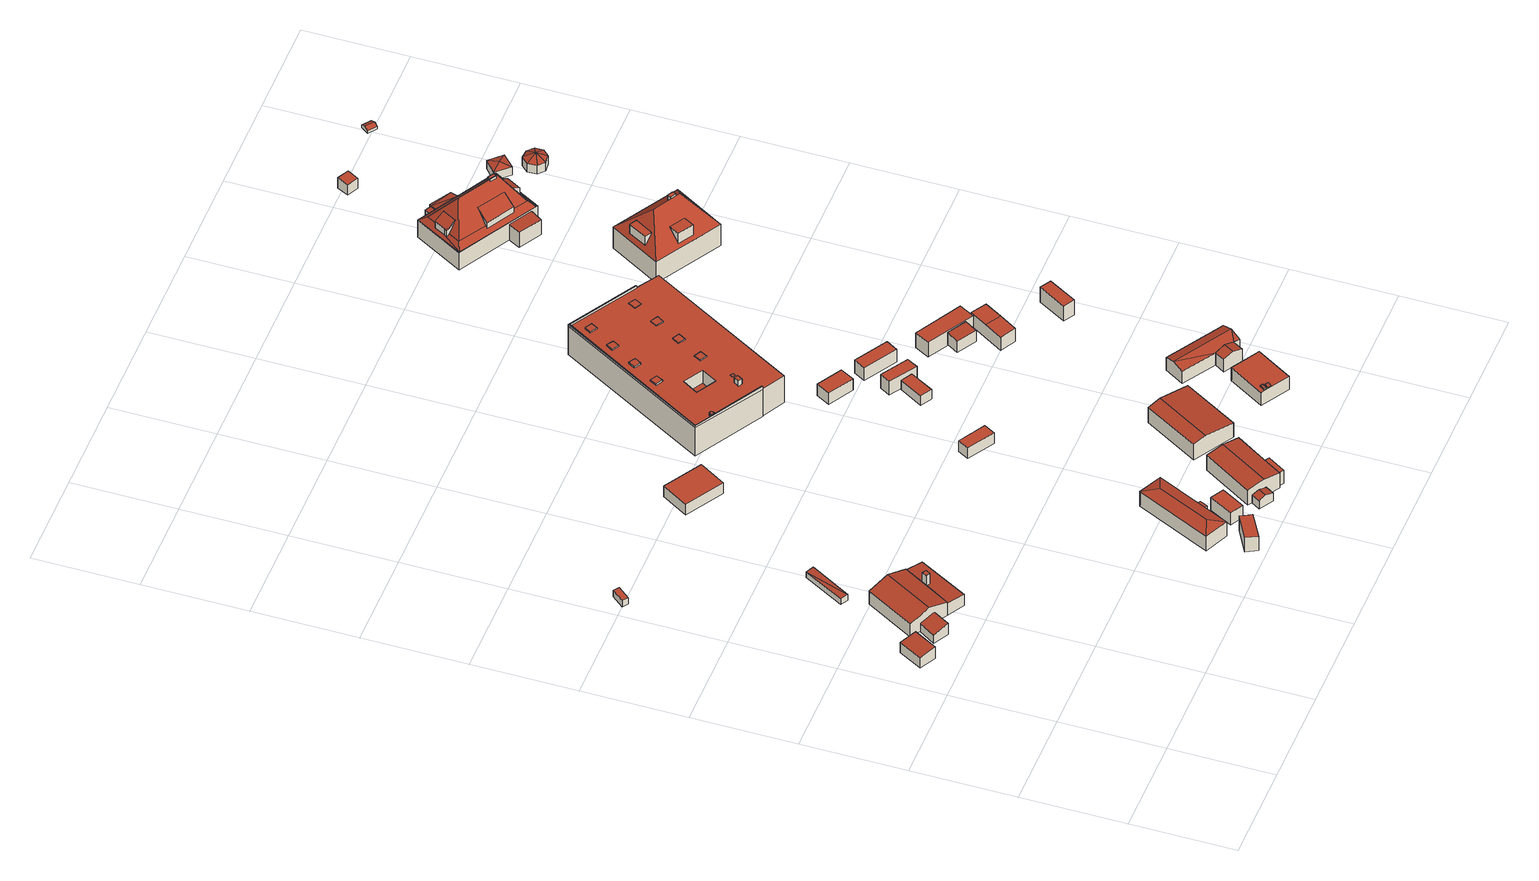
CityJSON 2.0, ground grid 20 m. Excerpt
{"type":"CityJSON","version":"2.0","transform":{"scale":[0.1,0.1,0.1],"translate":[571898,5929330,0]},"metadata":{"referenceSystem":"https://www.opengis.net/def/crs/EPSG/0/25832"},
"CityObjects":{
"building1":{"type":"Building","attributes":{"Grundfläche 2D":"18.492151","Grundhöhe NN":"2.724"},"geometry":[{"type":"Solid","lod":"3","boundaries":[[[[0,1,2,3]],[[4,5,3,2]],[[5,6,0,3]],[[6,7,1,0]],[[7,4,2,1]],[[7,6,5,4]]]],"semantics":{"surfaces":[{"type":"RoofSurface"},{"type":"WallSurface"},{"type":"GroundSurface"}],"values":[[0,1,1,1,1,2]]}}]},
"building2":{"type":"Building","attributes":{"Grundfläche 2D":"143.829873","Grundhöhe NN":"3.060"},"children":["building2-1"],"geometry":[{"type":"Solid","lod":"3","boundaries":[[[[8,9,10,11,12,13]],[[14,15,16,17,18]],[[16,19,20,21,17]],[[22,23,24,25]],[[10,9,15,14,18,12,11]],[[16,15,9,26,27,19]],[[20,19,27,28]],[[22,29,30,12,18,17,21,20,28,31,23]],[[24,23,31,32]],[[25,24,32,33]],[[22,25,33,29]],[[13,12,30,34]],[[8,13,34,35]],[[9,8,35,26]],[[32,31,28,27,26,35,34,30,29,33]]]],"semantics":{"surfaces":[{"type":"RoofSurface"},{"type":"WallSurface"},{"type":"GroundSurface"}],"values":[[0,0,0,0,1,1,1,1,1,1,1,1,1,1,2]]}}]},
"building2-1":{"type":"BuildingInstallation","parents":["building2"],"geometry":[{"type":"MultiSurface","lod":"3","boundaries":[[[36,37,38,39]],[[37,36,10,11,14]],[[40,38,37,14,11]],[[40,41,39,38]],[[10,36,39,41]]],"semantics":{"surfaces":[{"type":"RoofSurface"},{"type":"WallSurface"}],"values":[0,1,1,1,1]}}]},
"building3":{"type":"Building","attributes":{"Grundfläche 2D":"3.816837","Grundhöhe NN":"1.789"},"geometry":[{"type":"Solid","lod":"3","boundaries":[[[[42,43,44,45]],[[46,47,45,44]],[[47,48,42,45]],[[48,49,43,42]],[[49,46,44,43]],[[49,48,47,46]]]],"semantics":{"surfaces":[{"type":"RoofSurface"},{"type":"WallSurface"},{"type":"GroundSurface"}],"values":[[0,1,1,1,1,2]]}}]},
"building4":{"type":"Building","attributes":{"Grundfläche 2D":"14.133540","Grundhöhe NN":"2.600"},"geometry":[{"type":"Solid","lod":"3","boundaries":[[[[50,51,52]],[[50,52,53]],[[54,55,52,51]],[[55,56,53,52]],[[56,57,50,53]],[[57,54,51,50]],[[57,56,55,54]]]],"semantics":{"surfaces":[{"type":"RoofSurface"},{"type":"WallSurface"},{"type":"GroundSurface"}],"values":[[0,0,1,1,1,1,2]]}}]},
"building5":{"type":"Building","attributes":{"Grundfläche 2D":"13.114057","Grundhöhe NN":"3.049"},"geometry":[{"type":"Solid","lod":"3","boundaries":[[[[58,59,60,61]],[[62,63,61,60]],[[63,64,58,61]],[[64,65,59,58]],[[65,62,60,59]],[[65,64,63,62]]]],"semantics":{"surfaces":[{"type":"RoofSurface"},{"type":"WallSurface"},{"type":"GroundSurface"}],"values":[[0,1,1,1,1,2]]}}]},
"building6":{"type":"Building","attributes":{"Grundfläche 2D":"79.598270","Grundhöhe NN":"3.140"},"geometry":[{"type":"Solid","lod":"3","boundaries":[[[[66,67,68,69,70]],[[70,69,71]],[[72,68,67]],[[71,69,68,72]],[[67,66,70,73,74]],[[72,67,74,75]],[[71,72,75,76]],[[70,71,76,73]],[[74,73,76,75]]]],"semantics":{"surfaces":[{"type":"RoofSurface"},{"type":"WallSurface"},{"type":"GroundSurface"}],"values":[[0,0,0,0,1,1,1,1,2]]}}]},
"building7":{"type":"Building","attributes":{"Grundfläche 2D":"1.136634","Grundhöhe NN":"2.821"},"geometry":[{"type":"Solid","lod":"3","boundaries":[[[[77,78,79,80]],[[81,82,80,79]],[[82,83,77,80]],[[83,84,78,77]],[[84,81,79,78]],[[84,83,82,81]]]],"semantics":{"surfaces":[{"type":"RoofSurface"},{"type":"WallSurface"},{"type":"GroundSurface"}],"values":[[0,1,1,1,1,2]]}}]},
"building8":{"type":"Building","attributes":{"Grundfläche 2D":"14.266078","Grundhöhe NN":"3.125"},"geometry":[{"type":"Solid","lod":"3","boundaries":[[[[85,86,87,88]],[[89,90,88,87]],[[90,91,85,88]],[[91,92,86,85]],[[92,89,87,86]],[[92,91,90,89]]]],"semantics":{"surfaces":[{"type":"RoofSurface"},{"type":"WallSurface"},{"type":"GroundSurface"}],"values":[[0,1,1,1,1,2]]}}]},
"building9":{"type":"Building","attributes":{"Grundfläche 2D":"49.922436","Grundhöhe NN":"2.267"},"geometry":[{"type":"Solid","lod":"3","boundaries":[[[[93,94,95,96]],[[97,98,96,95]],[[98,99,93,96]],[[99,100,94,93]],[[100,97,95,94]],[[100,99,98,97]]]],"semantics":{"surfaces":[{"type":"RoofSurface"},{"type":"WallSurface"},{"type":"GroundSurface"}],"values":[[0,1,1,1,1,2]]}}]},
"building10":{"type":"Building","attributes":{"Grundfläche 2D":"6.022976","Grundhöhe NN":"2.709"},"geometry":[{"type":"Solid","lod":"3","boundaries":[[[[101,102,103,104,105]],[[106,101,105,107]],[[107,105,104,103,108,109]],[[106,107,109,110]],[[102,101,106,110,111]],[[103,102,111,108]],[[109,108,111,110]]]],"semantics":{"surfaces":[{"type":"RoofSurface"},{"type":"WallSurface"},{"type":"GroundSurface"}],"values":[[0,0,1,1,1,1,2]]}}]},
"building11":{"type":"Building","attributes":{"Grundfläche 2D":"79.071312","Grundhöhe NN":"2.668"},"geometry":[{"type":"Solid","lod":"3","boundaries":[[[[112,113,114,115,116]],[[117,118,119,112,116]],[[114,113,120,121]],[[117,116,115,114,121,122]],[[119,118,117,122,123]],[[120,113,112,119,123]],[[122,121,120,123]]]],"semantics":{"surfaces":[{"type":"RoofSurface"},{"type":"WallSurface"},{"type":"GroundSurface"}],"values":[[0,0,1,1,1,1,2]]}}]},
"building12":{"type":"Building","attributes":{"Grundfläche 2D":"5.246067","Grundhöhe NN":"2.608"},"geometry":[{"type":"Solid","lod":"3","boundaries":[[[[124,125,126,127]],[[128,129,127,126]],[[129,130,124,127]],[[130,131,125,124]],[[131,128,126,125]],[[131,130,129,128]]]],"semantics":{"surfaces":[{"type":"RoofSurface"},{"type":"WallSurface"},{"type":"GroundSurface"}],"values":[[0,1,1,1,1,2]]}}]},
"building13":{"type":"Building","attributes":{"Grundfläche 2D":"14.558885","Grundhöhe NN":"3.176"},"geometry":[{"type":"Solid","lod":"3","boundaries":[[[[132,133,134,135]],[[136,137,135,134]],[[137,138,132,135]],[[138,139,133,132]],[[139,136,134,133]],[[139,138,137,136]]]],"semantics":{"surfaces":[{"type":"RoofSurface"},{"type":"WallSurface"},{"type":"GroundSurface"}],"values":[[0,1,1,1,1,2]]}}]},
"building14":{"type":"Building","attributes":{"Grundfläche 2D":"107.879489","Grundhöhe NN":"2.990"},"geometry":[{"type":"Solid","lod":"3","boundaries":[[[[140,141,142,143]],[[144,141,140,145]],[[143,142,146,147]],[[145,140,143,147,148]],[[144,145,148,149]],[[146,142,141,144,149]],[[147,146,149,148]]]],"semantics":{"surfaces":[{"type":"RoofSurface"},{"type":"WallSurface"},{"type":"GroundSurface"}],"values":[[0,0,1,1,1,1,2]]}}]},
"building15":{"type":"Building","attributes":{"Grundfläche 2D":"12.795015","Grundhöhe NN":"3.209"},"geometry":[{"type":"Solid","lod":"3","boundaries":[[[[150,151,152,153]],[[154,155,153,152]],[[155,156,150,153]],[[156,157,151,150]],[[157,154,152,151]],[[157,156,155,154]]]],"semantics":{"surfaces":[{"type":"RoofSurface"},{"type":"WallSurface"},{"type":"GroundSurface"}],"values":[[0,1,1,1,1,2]]}}]},
"building16":{"type":"Building","attributes":{"Grundfläche 2D":"16.477780","Grundhöhe NN":"2.097"},"geometry":[{"type":"Solid","lod":"3","boundaries":[[[[158,159,160,161]],[[162,163,161,160]],[[163,164,158,161]],[[164,165,159,158]],[[165,162,160,159]],[[165,164,163,162]]]],"semantics":{"surfaces":[{"type":"RoofSurface"},{"type":"WallSurface"},{"type":"GroundSurface"}],"values":[[0,1,1,1,1,2]]}}]},
"building17":{"type":"Building","attributes":{"Grundfläche 2D":"14.448608","Grundhöhe NN":"3.056"},"geometry":[{"type":"Solid","lod":"3","boundaries":[[[[166,167,168,169]],[[170,171,169,168]],[[171,172,166,169]],[[172,173,167,166]],[[173,170,168,167]],[[173,172,171,170]]]],"semantics":{"surfaces":[{"type":"RoofSurface"},{"type":"WallSurface"},{"type":"GroundSurface"}],"values":[[0,1,1,1,1,2]]}}]},
"building18":{"type":"Building","attributes":{"Grundfläche 2D":"681.599289","Grundhöhe NN":"2.064"},"children":["building18-1","building18-2","building18-3","building18-4","building18-5","building18-6","building18-7","building18-8","building18-9","building18-10","building18-11"],"geometry":[{"type":"Solid","lod":"3","boundaries":[[[[174,175,176,177,178]],[[179,180,177,176,181,182,183,184]],[[185,186,187,188,189,190,191,192,193,194],[195,196,197,198]],[[199,200,201,202]],[[199,198,197,200]],[[200,197,196,201]],[[202,195,198,199]],[[196,195,202,201]],[[203,204,176,175]],[[204,205,181,176]],[[205,206,182,181]],[[206,193,192,183,182]],[[184,183,192,191]],[[191,190,189,180,179,184]],[[177,180,189,188]],[[178,177,188,187]],[[187,186,203,175,174,178]],[[203,186,207,208]],[[204,203,208,209]],[[205,204,209,210]],[[206,205,210,211]],[[193,206,211,212]],[[194,193,212,213]],[[185,194,213,214]],[[186,185,214,207]],[[214,213,212,211,210,209,208,207]]]],"semantics":{"surfaces":[{"type":"RoofSurface"},{"type":"WallSurface"},{"type":"GroundSurface"}],"values":[[0,0,0,0,1,1,1,1,1,1,1,1,1,1,1,1,1,1,1,1,1,1,1,1,1,2]]}}]},
"building18-1":{"type":"BuildingInstallation","parents":["building18"],"geometry":[{"type":"MultiSurface","lod":"3","boundaries":[[[215,216,217,218]],[[217,216,219,220]],[[218,217,220,221]],[[215,218,221,222]],[[216,215,222,219]]],"semantics":{"surfaces":[{"type":"RoofSurface"},{"type":"WallSurface"}],"values":[0,1,1,1,1]}}]},
"building18-2":{"type":"BuildingInstallation","parents":["building18"],"geometry":[{"type":"MultiSurface","lod":"3","boundaries":[[[223,224,225,226]],[[226,225,227,228]],[[223,226,228,229]],[[224,223,229,230]],[[225,224,230,227]]],"semantics":{"surfaces":[{"type":"RoofSurface"},{"type":"WallSurface"}],"values":[0,1,1,1,1]}}]},
"building18-3":{"type":"BuildingInstallation","parents":["building18"],"geometry":[{"type":"MultiSurface","lod":"3","boundaries":[[[231,232,233,234]],[[234,233,235,236]],[[231,234,236,237]],[[232,231,237,238]],[[233,232,238,235]]],"semantics":{"surfaces":[{"type":"RoofSurface"},{"type":"WallSurface"}],"values":[0,1,1,1,1]}}]},
"building18-4":{"type":"BuildingInstallation","parents":["building18"],"geometry":[{"type":"MultiSurface","lod":"3","boundaries":[[[239,240,241,242]],[[243,244,242,241]],[[239,242,244,245]],[[245,246,240,239]],[[241,240,246,243]]],"semantics":{"surfaces":[{"type":"RoofSurface"},{"type":"WallSurface"}],"values":[0,1,1,1,1]}}]},
"building18-5":{"type":"BuildingInstallation","parents":["building18"],"geometry":[{"type":"MultiSurface","lod":"3","boundaries":[[[247,248,249,250]],[[250,249,251,252]],[[247,250,252,253]],[[248,247,253,254]],[[249,248,254,251]]],"semantics":{"surfaces":[{"type":"RoofSurface"},{"type":"WallSurface"}],"values":[0,1,1,1,1]}}]},
"building18-6":{"type":"BuildingInstallation","parents":["building18"],"geometry":[{"type":"MultiSurface","lod":"3","boundaries":[[[255,256,257,258]],[[259,260,258,257]],[[255,258,260,261]],[[256,255,261,262]],[[262,259,257,256]]],"semantics":{"surfaces":[{"type":"RoofSurface"},{"type":"WallSurface"}],"values":[0,1,1,1,1]}}]},
"building18-7":{"type":"BuildingInstallation","parents":["building18"],"geometry":[{"type":"MultiSurface","lod":"3","boundaries":[[[263,264,265,266]],[[267,268,266,265]],[[263,266,268,269]],[[264,263,269,270]],[[270,267,265,264]]],"semantics":{"surfaces":[{"type":"RoofSurface"},{"type":"WallSurface"}],"values":[0,1,1,1,1]}}]},
"building18-8":{"type":"BuildingInstallation","parents":["building18"],"geometry":[{"type":"MultiSurface","lod":"3","boundaries":[[[271,272,273,274]],[[275,276,274,273]],[[276,277,271,274]],[[272,271,277,278]],[[273,272,278,275]]],"semantics":{"surfaces":[{"type":"RoofSurface"},{"type":"WallSurface"}],"values":[0,1,1,1,1]}}]},
"building18-9":{"type":"BuildingInstallation","parents":["building18"],"geometry":[{"type":"MultiSurface","lod":"3","boundaries":[[[279,280,281,282,283,284,285,286,287,288,289,290,291,292,293,294,295,296,297,298,299,300,301,302,303,304,305,306,307,308]],[[309,310,282,281]],[[310,311,283,282]],[[311,312,284,283]],[[313,309,281,280]],[[312,314,285,284]],[[314,315,286,285]],[[315,316,287,286]],[[316,317,288,287]],[[317,318,289,288]],[[318,190,290,289]],[[190,191,291,290]],[[191,319,292,291]],[[319,320,293,292]],[[320,321,294,293]],[[321,322,295,294]],[[322,323,296,295]],[[323,324,297,296]],[[324,325,298,297]],[[325,326,299,298]],[[300,299,326,327]],[[327,328,301,300]],[[328,329,302,301]],[[329,330,303,302]],[[330,331,304,303]],[[331,332,305,304]],[[332,333,334,307,306,305]],[[334,335,308,307]],[[335,336,279,308]],[[336,313,280,279]]],"semantics":{"surfaces":[{"type":"RoofSurface"},{"type":"WallSurface"}],"values":[0,1,1,1,1,1,1,1,1,1,1,1,1,1,1,1,1,1,1,1,1,1,1,1,1,1,1,1,1,1]}}]},
"building18-10":{"type":"BuildingInstallation","parents":["building18"],"geometry":[{"type":"MultiSurface","lod":"3","boundaries":[[[337,338,339,340]],[[341,342,340,339]],[[337,340,342,343]],[[343,344,338,337]],[[339,338,344,341]]],"semantics":{"surfaces":[{"type":"RoofSurface"},{"type":"WallSurface"}],"values":[0,1,1,1,1]}}]},
"building18-11":{"type":"BuildingInstallation","parents":["building18"],"geometry":[{"type":"MultiSurface","lod":"3","boundaries":[[[345,346,347,348]],[[348,347,349,350]],[[345,348,350,351]],[[346,345,351,352]],[[347,346,352,349]]],"semantics":{"surfaces":[{"type":"RoofSurface"},{"type":"WallSurface"}],"values":[0,1,1,1,1]}}]},
"building19":{"type":"Building","attributes":{"Grundfläche 2D":"49.912224","Grundhöhe NN":"2.804"},"children":["building19-1","building19-2"],"geometry":[{"type":"Solid","lod":"3","boundaries":[[[[353,354,355,356,357]],[[354,353,358,359]],[[355,354,359,360]],[[357,356,355,360,361]],[[353,357,361,358]],[[360,359,358,361]]]],"semantics":{"surfaces":[{"type":"RoofSurface"},{"type":"WallSurface"},{"type":"GroundSurface"}],"values":[[0,1,1,1,1,2]]}}]},
"building19-1":{"type":"BuildingInstallation","parents":["building19"],"geometry":[{"type":"MultiSurface","lod":"3","boundaries":[[[362,363,364,365]],[[366,367,365,364]],[[362,365,367,368]],[[368,369,363,362]],[[364,363,369,366]]],"semantics":{"surfaces":[{"type":"RoofSurface"},{"type":"WallSurface"}],"values":[0,1,1,1,1]}}]},
"building19-2":{"type":"BuildingInstallation","parents":["building19"],"geometry":[{"type":"MultiSurface","lod":"3","boundaries":[[[370,371,372,373]],[[373,372,374,375]],[[370,373,375,376]],[[371,370,376,377]],[[372,371,377,374]]],"semantics":{"surfaces":[{"type":"RoofSurface"},{"type":"WallSurface"}],"values":[0,1,1,1,1]}}]},
"building20":{"type":"Building","attributes":{"Grundfläche 2D":"18.301000","Grundhöhe NN":"1.899"},"geometry":[{"type":"Solid","lod":"3","boundaries":[[[[378,379,380,381]],[[382,383,381,380]],[[383,384,378,381]],[[384,385,379,378]],[[385,382,380,379]],[[385,384,383,382]]]],"semantics":{"surfaces":[{"type":"RoofSurface"},{"type":"WallSurface"},{"type":"GroundSurface"}],"values":[[0,1,1,1,1,2]]}}]},
"building21":{"type":"Building","attributes":{"Grundfläche 2D":"9.347459","Grundhöhe NN":"2.866"},"geometry":[{"type":"Solid","lod":"3","boundaries":[[[[386,387,388,389,390]],[[391,386,390,392]],[[392,390,389,393,394]],[[391,392,394,395]],[[387,386,391,395,396]],[[389,388,387,396,397,393]],[[395,394,393,397,396]]]],"semantics":{"surfaces":[{"type":"RoofSurface"},{"type":"WallSurface"},{"type":"GroundSurface"}],"values":[[0,0,1,1,1,1,2]]}}]},
"building22":{"type":"Building","attributes":{"Grundfläche 2D":"55.657247","Grundhöhe NN":"2.882"},"geometry":[{"type":"Solid","lod":"3","boundaries":[[[[392,389,398,399]],[[399,400,392]],[[388,401,389]],[[401,398,389]],[[398,402,403,399]],[[389,392,394,393]],[[392,400,404,394]],[[388,389,393,397]],[[401,388,397,405]],[[402,398,401,405,406]],[[403,402,406,407]],[[400,399,403,407,404]],[[407,406,405,397,393,394,404]]]],"semantics":{"surfaces":[{"type":"RoofSurface"},{"type":"WallSurface"},{"type":"GroundSurface"}],"values":[[0,0,0,0,0,1,1,1,1,1,1,1,2]]}}]},
"building23":{"type":"Building","attributes":{"Grundfläche 2D":"11.204566","Grundhöhe NN":"3.438"},"geometry":[{"type":"Solid","lod":"3","boundaries":[[[[408,409,410,411]],[[412,413,411,410]],[[413,414,408,411]],[[414,415,409,408]],[[415,412,410,409]],[[415,414,413,412]]]],"semantics":{"surfaces":[{"type":"RoofSurface"},{"type":"WallSurface"},{"type":"GroundSurface"}],"values":[[0,1,1,1,1,2]]}}]},
"building24":{"type":"Building","attributes":{"Grundfläche 2D":"33.705522","Grundhöhe NN":"3.115"},"geometry":[{"type":"Solid","lod":"3","boundaries":[[[[416,417,418,419]],[[416,419,420,421]],[[417,416,421,422]],[[418,417,422,423]],[[419,418,423,420]],[[422,421,420,423]]]],"semantics":{"surfaces":[{"type":"RoofSurface"},{"type":"WallSurface"},{"type":"GroundSurface"}],"values":[[0,1,1,1,1,2]]}}]},
"building25":{"type":"Building","attributes":{"Grundfläche 2D":"26.715827","Grundhöhe NN":"3.356"},"geometry":[{"type":"Solid","lod":"3","boundaries":[[[[424,425,426,427]],[[428,425,424,429]],[[427,426,430,431]],[[429,424,427,431,432]],[[428,429,432,433]],[[430,426,425,428,433]],[[432,431,430,433]]]],"semantics":{"surfaces":[{"type":"RoofSurface"},{"type":"WallSurface"},{"type":"GroundSurface"}],"values":[[0,0,1,1,1,1,2]]}}]},
"building26":{"type":"Building","attributes":{"Grundfläche 2D":"14.806422","Grundhöhe NN":"3.144"},"geometry":[{"type":"Solid","lod":"3","boundaries":[[[[434,435,436,437]],[[438,439,437,436]],[[439,440,434,437]],[[440,441,435,434]],[[441,438,436,435]],[[441,440,439,438]]]],"semantics":{"surfaces":[{"type":"RoofSurface"},{"type":"WallSurface"},{"type":"GroundSurface"}],"values":[[0,1,1,1,1,2]]}}]},
"building27":{"type":"Building","attributes":{"Grundfläche 2D":"166.102544","Grundhöhe NN":"0.465"},"children":["building27-1","building27-2","building27-3","building27-4","building27-5"],"geometry":[{"type":"Solid","lod":"3","boundaries":[[[[442,443,444]],[[445,446,447,448,444,443,449]],[[449,443,442,450,445]],[[446,445,450]],[[442,444,451,452]],[[450,442,452,453]],[[446,450,453,454]],[[444,448,447,446,454,451]],[[454,453,452,451]]]],"semantics":{"surfaces":[{"type":"RoofSurface"},{"type":"WallSurface"},{"type":"GroundSurface"}],"values":[[0,0,0,0,1,1,1,1,2]]}}]},
"building27-1":{"type":"BuildingInstallation","parents":["building27"],"geometry":[{"type":"MultiSurface","lod":"3","boundaries":[[[455,456,457,458]],[[457,456,459,460]],[[458,457,460,461]],[[455,458,461,462]],[[456,455,462,459]]],"semantics":{"surfaces":[{"type":"RoofSurface"},{"type":"WallSurface"}],"values":[0,1,1,1,1]}}]},
"building27-2":{"type":"BuildingInstallation","parents":["building27"],"geometry":[{"type":"MultiSurface","lod":"3","boundaries":[[[463,464,465,466]],[[465,464,467]],[[463,466,468]],[[464,463,468,467]]],"semantics":{"surfaces":[{"type":"RoofSurface"},{"type":"WallSurface"}],"values":[0,1,1,1]}}]},
"building27-3":{"type":"BuildingInstallation","parents":["building27"],"geometry":[{"type":"MultiSurface","lod":"3","boundaries":[[[469,470,471,472,473,474]],[[473,472,475]],[[471,470,476]],[[476,477,475,472,471]]],"semantics":{"surfaces":[{"type":"RoofSurface"},{"type":"WallSurface"}],"values":[0,1,1,1]}}]},
"building27-4":{"type":"BuildingInstallation","parents":["building27"],"geometry":[{"type":"MultiSurface","lod":"3","boundaries":[[[478,479,480,481]],[[482,483,480,479]],[[483,484,481,480]],[[484,485,478,481]],[[485,482,479,478]]],"semantics":{"surfaces":[{"type":"RoofSurface"},{"type":"WallSurface"}],"values":[0,1,1,1,1]}}]},
"building27-5":{"type":"BuildingInstallation","parents":["building27"],"geometry":[{"type":"MultiSurface","lod":"3","boundaries":[[[486,487,488,489,490]],[[491,492,488,487]],[[493,489,488,492,494]],[[493,495,490,489]],[[487,486,490,495,496,491]]],"semantics":{"surfaces":[{"type":"RoofSurface"},{"type":"WallSurface"}],"values":[0,1,1,1,1]}}]},
"building28":{"type":"Building","attributes":{"Grundfläche 2D":"218.446889","Grundhöhe NN":"0.763"},"children":["building28-1","building28-2","building28-3"],"geometry":[{"type":"Solid","lod":"3","boundaries":[[[[497,498,499,500]],[[501,502,503,504],[505,506,507,508]],[[509,507,506,510]],[[511,512,508,507,509,513]],[[514,515,516,510,506,505]],[[515,514,505,517]],[[518,519,520,517,505,508,512,521]],[[522,523,524,525,509,510]],[[509,525,512,511,513]],[[517,522,510,516,515]],[[497,500,521,512,525,524,523,522,517,520]],[[526,527,528,529]],[[530,531,532]],[[533,534,532,531]],[[531,535,533]],[[534,536,532]],[[537,538,539,540]],[[541,535,531]],[[518,499,498,519]],[[500,499,518,521]],[[498,497,520,519]],[[502,501,542,543]],[[544,526,529,545,546,503,502,543]],[[504,503,546,547]],[[535,541,537,540,548,542,501,534]],[[549,536,534,501,504,547]],[[534,533,535]],[[550,527,526,544]],[[528,527,550,551]],[[551,545,529,528]],[[552,532,536,549]],[[530,532,552,553]],[[538,537,541,531,530,553,554]],[[539,538,554,555]],[[555,548,540,539]],[[551,550,544,543,542,548,555,554,553,552,549,547,546,545]]]],"semantics":{"surfaces":[{"type":"RoofSurface"},{"type":"WallSurface"},{"type":"GroundSurface"}],"values":[[0,0,0,0,0,0,0,0,0,0,0,0,0,0,0,0,0,1,1,1,1,1,1,1,1,1,1,1,1,1,1,1,1,1,1,2]]}}]},
"building28-1":{"type":"BuildingInstallation","parents":["building28"],"geometry":[{"type":"MultiSurface","lod":"3","boundaries":[[[556,557,558,559,560,561]],[[562,561,560]],[[563,514,560,559]],[[514,564,562,560]],[[556,561,562,564,515]],[[563,559,558,516,565]]],"semantics":{"surfaces":[{"type":"RoofSurface"},{"type":"WallSurface"}],"values":[0,0,1,1,1,1]}}]},
"building28-2":{"type":"BuildingInstallation","parents":["building28"],"geometry":[{"type":"MultiSurface","lod":"3","boundaries":[[[566,567,568,569,570,571]],[[566,572,573,567]],[[573,524,574,569,568,567]],[[570,569,574,575]],[[575,523,572,566,571,570]]],"semantics":{"surfaces":[{"type":"RoofSurface"},{"type":"WallSurface"}],"values":[0,1,1,1,1]}}]},
"building28-3":{"type":"BuildingInstallation","parents":["building28"],"geometry":[{"type":"MultiSurface","lod":"3","boundaries":[[[576,577,578,579,580,581,582]],[[578,577,576,583,513]],[[582,581,580,511,584]],[[576,582,584,583]]],"semantics":{"surfaces":[{"type":"RoofSurface"},{"type":"WallSurface"}],"values":[0,1,1,1]}}]},
"building29":{"type":"Building","attributes":{"Grundfläche 2D":"6.101240","Grundhöhe NN":"0.314"},"geometry":[{"type":"Solid","lod":"3","boundaries":[[[[585,586,587,588]],[[589,590,588,587]],[[590,591,585,588]],[[591,592,586,585]],[[592,589,587,586]],[[592,591,590,589]]]],"semantics":{"surfaces":[{"type":"RoofSurface"},{"type":"WallSurface"},{"type":"GroundSurface"}],"values":[[0,1,1,1,1,2]]}}]},
"building30":{"type":"Building","attributes":{"Grundfläche 2D":"11.346273","Grundhöhe NN":"0.229"},"geometry":[{"type":"Solid","lod":"3","boundaries":[[[[593,594,595]],[[593,596,594]],[[593,595,597]],[[593,597,596]],[[598,599,595,594]],[[599,600,597,595]],[[600,601,596,597]],[[601,598,594,596]],[[601,600,599,598]]]],"semantics":{"surfaces":[{"type":"RoofSurface"},{"type":"WallSurface"},{"type":"GroundSurface"}],"values":[[0,0,0,0,1,1,1,1,2]]}}]},
"building31":{"type":"Building","attributes":{"Grundfläche 2D":"13.930911","Grundhöhe NN":"0.116"},"geometry":[{"type":"Solid","lod":"3","boundaries":[[[[602,603,604]],[[604,603,605]],[[606,603,602]],[[607,603,606]],[[608,603,607]],[[609,603,608]],[[610,603,609]],[[605,603,610]],[[602,604,611,612]],[[606,602,612,613]],[[607,606,613,614]],[[608,607,614,615]],[[609,608,615,616]],[[610,609,616,617]],[[604,605,618,611]],[[605,610,617,618]],[[617,616,615,614,613,612,611,618]]]],"semantics":{"surfaces":[{"type":"RoofSurface"},{"type":"WallSurface"},{"type":"GroundSurface"}],"values":[[0,0,0,0,0,0,0,0,1,1,1,1,1,1,1,1,2]]}}]},
"building32":{"type":"Building","attributes":{"Grundfläche 2D":"3.693169","Grundhöhe NN":"0.498"},"geometry":[{"type":"Solid","lod":"3","boundaries":[[[[619,620,621,622]],[[623,619,622,624]],[[624,622,621,625,626]],[[623,624,626,627]],[[620,619,623,627,628]],[[621,620,628,625]],[[626,625,628,627]]]],"semantics":{"surfaces":[{"type":"RoofSurface"},{"type":"WallSurface"},{"type":"GroundSurface"}],"values":[[0,0,1,1,1,1,2]]}}]}
},
"vertices":[
[24,458,51],[55,441,54],[80,486,54],[49,503,51],[80,486,27],[49,503,27],[24,458,27],[55,441,27],
[245,532,57],[214,551,60],[193,514,60],[188,505,60],[159,456,60],[192,437,57],[188,505,62],[214,551,62],[178,571,75],[124,477,75],[159,456,62],[142,592,62],[87,498,62],[106,487,68],[134,471,57],[106,487,50],[86,455,50],[115,439,57],[214,551,31],[142,592,31],[87,498,31],[134,471,31],[159,456,31],[106,487,31],[86,455,31],[115,439,31],[192,437,31],[245,532,31],
[193,514,84],[188,505,84],[196,501,84],[201,509,84],[196,501,59],[201,509,59],
[7,995,33],[17,987,33],[36,1010,33],[26,1018,33],[36,1010,18],[26,1018,18],[7,995,18],[17,987,18],
[143,632,40],[187,710,41],[174,718,39],[129,640,39],[187,710,26],[174,718,26],[129,640,26],[143,632,26],
[480,27,64],[491,6,64],[539,33,64],[528,54,64],[539,33,30],[528,54,30],[480,27,30],[491,6,30],
[535,133,65],[573,214,65],[540,202,72],[493,101,72],[506,69,65],[460,90,65],[528,235,65],[506,69,31],[573,214,31],[528,235,31],[460,90,31],
[542,130,62],[535,133,62],[529,118,62],[535,115,62],[529,118,28],[535,115,28],[542,130,28],[535,133,28],
[559,59,60],[584,103,60],[559,117,60],[534,72,60],[559,117,31],[534,72,31],[559,59,31],[584,103,31],
[327,923,48],[358,974,48],[286,1017,48],[255,966,48],[286,1017,23],[255,966,23],[327,923,23],[358,974,23],
[606,33,50],[619,24,46],[629,41,46],[625,43,47],[616,49,50],[593,41,46],[603,57,46],[629,41,27],[603,57,27],[593,41,27],[619,24,27],
[684,139,67],[655,158,62],[595,62,62],[616,49,66],[625,43,67],[654,25,62],[678,63,62],[714,121,62],[655,158,27],[595,62,27],[654,25,27],[714,121,27],
[668,22,57],[689,56,57],[678,63,57],[657,29,57],[678,63,26],[657,29,26],[668,22,26],[689,56,26],
[591,523,57],[603,544,57],[552,574,57],[540,553,57],[552,574,32],[540,553,32],[591,523,32],[603,544,32],
[753,277,72],[691,173,72],[745,141,63],[807,246,63],[668,186,66],[730,291,66],[745,141,30],[807,246,30],[730,291,30],[668,186,30],
[639,673,54],[660,661,54],[686,706,54],[665,718,54],[686,706,32],[665,718,32],[639,673,32],[660,661,32],
[614,853,48],[600,827,48],[648,800,47],[662,826,47],[648,800,21],[662,826,21],[614,853,21],[600,827,21],
[658,753,63],[646,733,63],[698,701,62],[710,722,62],[698,701,31],[710,722,31],[658,753,31],[646,733,31],
[701,1214,89],[702,1215,89],[569,1291,91],[570,1288,91],[701,1213,89],[439,981,91],[404,1001,91],[402,1001,91],[534,924,91],[535,926,91],[440,981,91],[745,1188,83],[701,1214,84],[701,1213,84],[570,1288,88],[404,1001,88],[439,981,87],[440,981,87],[535,926,84],[535,925,84],[579,901,83],[487,1028,87],[505,1058,87],[543,1037,86],[525,1007,86],[525,1007,56],[543,1037,56],[505,1058,56],[487,1028,56],[702,1215,84],[569,1291,88],[402,1001,88],[534,924,84],[701,1214,21],[702,1215,21],[569,1291,21],[402,1001,21],[534,924,21],[535,925,21],[579,901,21],[745,1188,21],
[572,1261,91],[565,1249,91],[578,1241,91],[585,1254,91],[565,1249,88],[578,1241,88],[585,1254,88],[572,1261,88],
[545,983,86],[550,980,86],[553,985,86],[548,988,86],[553,985,85],[548,988,85],[545,983,85],[550,980,85],
[515,1162,91],[507,1149,91],[520,1142,91],[528,1154,91],[520,1142,88],[528,1154,88],[515,1162,88],[507,1149,88],
[601,1112,87],[593,1099,87],[606,1091,87],[614,1105,87],[606,1091,85],[614,1105,85],[601,1112,85],[593,1099,85],
[659,1212,87],[651,1198,87],[664,1191,87],[671,1205,87],[664,1191,85],[671,1205,85],[659,1212,85],[651,1198,85],
[629,1162,87],[622,1149,87],[635,1141,87],[643,1154,87],[635,1141,85],[643,1154,85],[629,1162,85],[622,1149,85],
[572,1062,87],[565,1049,87],[578,1042,87],[585,1055,87],[578,1042,85],[585,1055,85],[572,1062,85],[565,1049,85],
[533,976,97],[527,966,97],[534,962,97],[540,972,97],[534,962,85],[540,972,85],[533,976,85],[527,966,85],
[441,988,92],[440,988,92],[439,988,92],[439,987,92],[438,987,92],[438,986,92],[438,985,92],[438,984,92],[438,983,92],[438,982,92],[439,982,92],[439,981,92],[440,981,92],[441,981,92],[442,981,92],[443,981,92],[444,981,92],[444,982,92],[445,982,92],[445,983,92],[445,984,92],[445,985,92],[445,986,92],[445,987,92],[444,987,92],[444,988,92],[443,988,92],[442,988,92],[442,989,92],[441,989,92],[439,988,87],[439,987,87],[438,987,87],[438,986,87],[440,988,87],[438,985,87],[438,984,87],[438,983,87],[438,982,87],[439,982,87],[441,981,87],[442,981,87],[443,981,87],[444,981,87],[444,982,87],[445,982,87],[445,983,87],[445,984,87],[445,985,87],[445,986,87],[445,987,87],[444,987,87],[444,988,87],[443,988,87],[442,988,87],[442,989,87],[441,989,87],[441,988,87],
[544,1212,91],[536,1199,91],[549,1192,91],[556,1204,91],[549,1192,88],[556,1204,88],[544,1212,88],[536,1199,88],
[486,1112,91],[479,1099,91],[492,1092,91],[499,1105,91],[492,1092,88],[499,1105,88],[486,1112,88],[479,1099,88],
[932,160,59],[879,192,58],[837,123,58],[844,119,58],[890,91,59],[932,160,28],[879,192,28],[837,123,28],[890,91,28],
[858,123,60],[852,115,60],[857,112,60],[863,119,60],[857,112,58],[863,119,58],[858,123,58],[852,115,58],
[845,121,60],[850,118,60],[856,127,60],[851,130,60],[856,127,58],[851,130,58],[845,121,58],[850,118,58],
[753,775,49],[691,812,49],[678,790,49],[740,753,49],[678,790,19],[740,753,19],[753,775,19],[691,812,19],
[912,200,65],[929,190,58],[940,209,58],[941,210,58],[923,220,65],[894,211,58],[905,230,58],[941,210,29],[905,230,29],[894,211,29],[929,190,29],[940,209,29],
[963,222,65],[854,288,65],[842,269,58],[951,202,58],[974,240,58],[866,306,58],[842,269,29],[951,202,29],[974,240,29],[866,306,29],
[782,657,60],[819,636,60],[832,659,62],[796,680,62],[832,659,34],[796,680,34],[782,657,34],[819,636,34],
[863,680,65],[774,730,65],[758,702,65],[847,651,65],[847,651,31],[863,680,31],[774,730,31],[758,702,31],
[833,623,66],[861,606,66],[882,640,65],[854,657,65],[841,572,65],[812,589,65],[882,640,34],[854,657,34],[812,589,34],[841,572,34],
[920,512,66],[941,500,66],[972,554,66],[952,566,66],[972,554,31],[952,566,31],[920,512,31],[941,500,31],
[987,1239,54],[922,1211,112],[929,1140,54],[869,1241,112],[804,1213,54],[851,1186,54],[880,1169,54],[904,1221,112],[862,1312,54],[929,1140,5],[987,1239,5],[862,1312,5],[804,1213,5],
[949,1194,69],[942,1198,81],[935,1186,81],[942,1182,69],[942,1198,80],[935,1186,80],[942,1182,68],[949,1194,68],
[848,1277,84],[828,1242,84],[842,1234,84],[862,1269,84],[828,1242,62],[848,1277,62],
[878,1204,84],[865,1211,84],[854,1191,84],[883,1174,84],[894,1194,84],[892,1196,84],[883,1174,60],[854,1191,60],[857,1189,60],
[961,1215,70],[954,1219,80],[951,1213,80],[958,1210,70],[954,1219,79],[951,1213,79],[958,1210,69],[961,1215,69],
[917,1224,115],[908,1229,115],[904,1222,115],[915,1217,115],[918,1223,115],[908,1229,103],[904,1222,111],[915,1217,110],[906,1222,111],[918,1223,103],[917,1224,103],
[799,1537,86],[786,1515,68],[838,1485,68],[851,1507,86],[773,1637,48],[719,1542,48],[874,1454,48],[928,1549,48],[721,1543,48],[774,1636,48],[926,1548,48],[873,1456,48],[911,1542,58],[776,1620,58],[883,1493,58],[870,1471,58],[898,1520,58],[748,1580,53],[748,1571,58],[763,1597,58],[736,1549,58],[838,1485,55],[786,1515,55],[788,1518,58],[840,1489,58],[784,1567,112],[845,1532,112],[856,1526,112],[861,1523,112],[818,1486,45],[806,1464,43],[849,1439,43],[862,1461,45],[820,1632,44],[818,1629,44],[861,1608,44],[849,1594,48],[852,1592,48],[810,1616,48],[852,1592,45],[810,1616,43],[818,1629,42],[807,1635,42],[799,1622,43],[810,1616,45],[773,1637,8],[719,1542,8],[818,1486,8],[862,1461,8],[874,1454,8],[928,1549,8],[799,1622,8],[852,1592,8],[806,1464,8],[849,1439,8],[861,1608,8],[820,1632,8],[818,1629,8],[807,1635,8],
[761,1564,82],[762,1566,82],[776,1590,82],[759,1600,68],[748,1580,68],[748,1571,71],[744,1574,68],[759,1600,53],[744,1574,53],[761,1599,56],
[844,1530,116],[855,1523,116],[856,1526,116],[858,1528,116],[847,1535,116],[845,1532,116],[844,1530,108],[855,1523,108],[858,1528,108],[847,1535,108],
[902,1518,68],[898,1520,71],[886,1527,81],[874,1507,81],[871,1500,81],[883,1493,71],[887,1491,68],[902,1518,54],[887,1491,54],
[837,1787,27],[858,1776,27],[870,1798,27],[848,1809,27],[870,1798,3],[848,1809,3],[837,1787,3],[858,1776,3],
[979,1560,27],[979,1537,21],[1003,1560,21],[955,1563,21],[980,1584,21],[979,1537,2],[1003,1560,2],[980,1584,2],[955,1563,2],
[996,1516,21],[1017,1508,31],[1008,1529,21],[1025,1528,21],[997,1498,21],[1009,1487,21],[1026,1488,21],[1037,1500,21],[1037,1517,21],[1008,1529,1],[996,1516,1],[997,1498,1],[1009,1487,1],[1026,1488,1],[1037,1500,1],[1037,1517,1],[1025,1528,1],
[1013,1800,15],[1018,1808,11],[1002,1820,11],[997,1812,15],[1007,1793,11],[991,1805,11],[1002,1820,5],[991,1805,5],[1007,1793,5],[1018,1808,5]
]}
